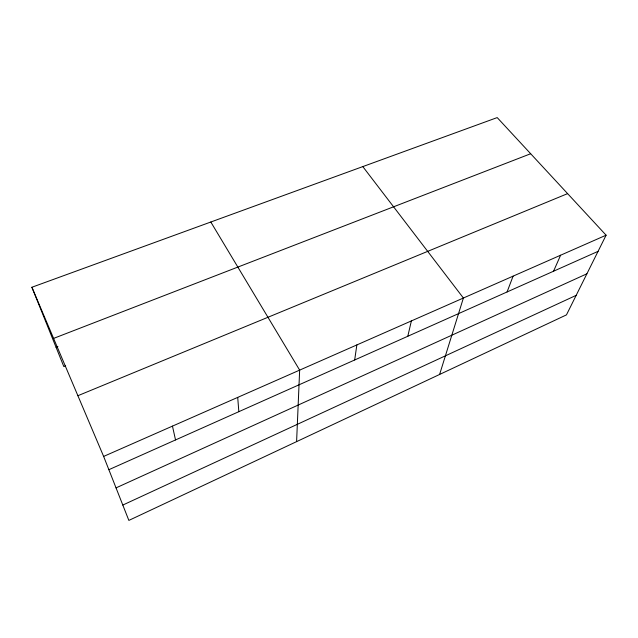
<?xml version="1.0" encoding="UTF-8"?>
<svg xmlns="http://www.w3.org/2000/svg" width="638" height="638" viewBox="0 0 638 638"><rect width="100%" height="100%" fill="white"/><g stroke="black" fill="none" stroke-linecap="round" stroke-linejoin="round"><path stroke-width="0.96" d="M296.598 441.624L299.653 370.12L210.811 222.016M354.68 359.976L356.849 344.935M407.794 336.274L411.374 320.93M439.606 374.458L463.395 298.026L362.807 166.598M507.074 291.957L513.096 276.142M553.545 271.222L560.611 255.216M606.1 235.191L566.464 314.877L128.86 520.409L103.635 456.425L31.9 287.252L497.201 117.591L606.1 235.191L103.635 456.425M122.807 505.057L576.178 295.346M116.036 487.879L586.896 273.798M108.867 469.696L598.061 251.348M77.892 395.712L567.613 193.625M65.658 365.853L63.832 366.579L31.9 287.252M56.072 347.295L57.906 346.578M53.592 338.403L530.672 153.742M172.459 426.12L175.53 439.941M237.711 397.394L238.835 411.685"/></g></svg>
